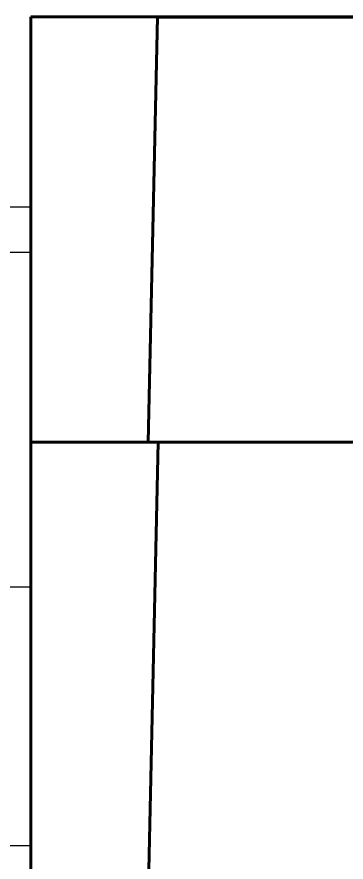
# Model space of a CAD drawing. Header units: millimetres. Extents: x 0 to 53000, y -591 to 24400.
# Drawn here: x 2784.81 to 2793.22, y 2928.28 to 2949.85 of the extents above; entities that cross this region are included whole.
import ezdxf
from ezdxf.enums import TextEntityAlignment as Align

# ---------------------------------------------------------------- set-up
doc = ezdxf.new("R2010")
doc.units = ezdxf.units.MM
doc.linetypes.add('K5LT_BASIC', pattern=[0])
doc.layers.add('Основная', color=7, linetype='Continuous', lineweight=30)
doc.styles.add('текст', font='isocpeui.ttf')

# ---------------------------------------------------------------- blocks, each defined once
blk = doc.blocks.new('БП60А')
at = {"layer": 'Основная', "linetype": 'Continuous', "lineweight": 30}
for p, q in [((33.02, 40), (35, 40)), ((35, 40), (35, 38.836)), ((35, 38.836), (33.02, 38.836)), ((35, 38.836), (35, 30.3)), ((35, 30.3), (12.42, 30.3)), ((35, 30.3), (35, 23.7)), ((35, 23.7), (2, 23.7)), ((35, 23.7), (35, 22.9))]:
    blk.add_line(p, q, dxfattribs=at)
at = {"layer": 'Основная', "style": 'текст'}
blk.add_attdef('№', text='', height=20, dxfattribs=at).set_placement((16, -52), align=Align.MIDDLE_CENTER)
blk = doc.blocks.new('Программируемое реле ПР102')
at = {"layer": 'Основная', "linetype": 'K5LT_BASIC', "lineweight": 60}
for p, q in [((-3, 44.85), (0.236, 44.85)), ((-3, 34), (-3, 44.85)), ((0.236, 44.85), (0, 34)), ((0.236, 44.844), (0, 34)), ((0.236, 44.844), (0.236, 44.85)), ((116.764, 44.85), (0.236, 44.85)), ((116.764, 44.844), (0.236, 44.844)), ((-3, 22.5), (-3, 34)), ((-3, 34), (0.25, 34)), ((0.25, 34), (0, 22.5)), ((116.75, 34), (0.25, 34))]:
    blk.add_line(p, q, dxfattribs=at)
at = {"layer": 'Основная', "style": 'текст'}
blk.add_attdef('№', text='', height=40, dxfattribs=at).set_placement((57, -88), align=Align.MIDDLE_CENTER)

msp = doc.modelspace()

# ---------------------------------------------------------------- block references
at = {"layer": 'Основная'}
for name, p in [('Программируемое реле ПР102', (2788.17049, 2905)), ('БП60А', (2750.17049, 2905))]:
    msp.add_blockref(name, p, dxfattribs=at)

doc.saveas('drawing.dxf')
